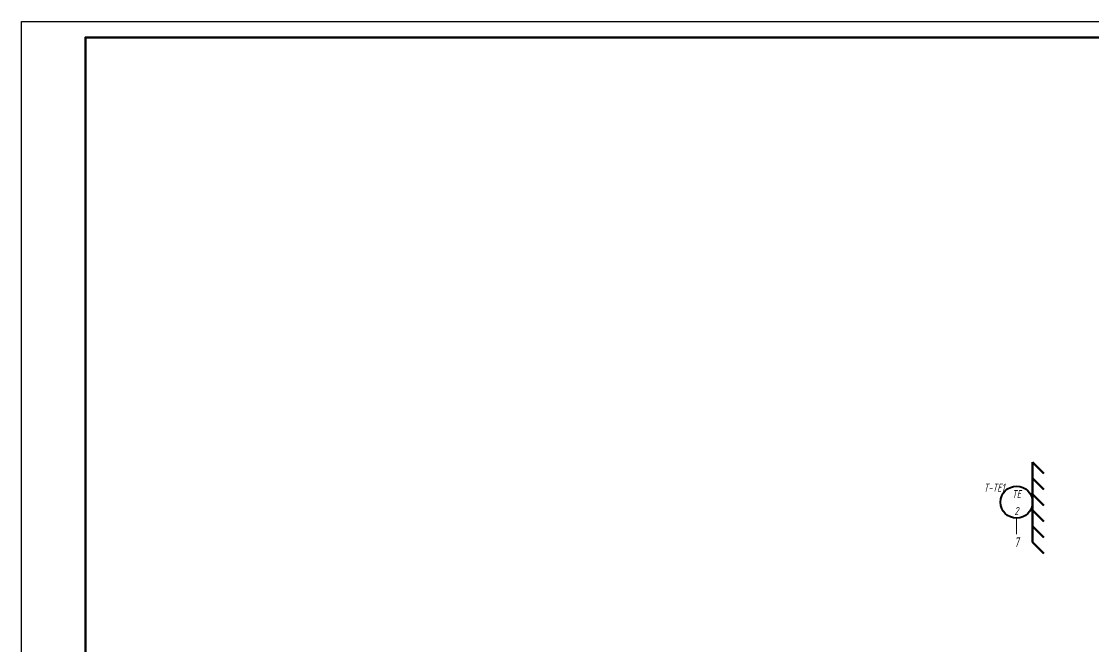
# Model space of a CAD drawing. Extents: x 37 to 1092, y -2983 to -601.
# Drawn here: x 37.2 to 372, y -1094 to -898.8 of the extents above; entities that cross this region are included whole.
import ezdxf
from ezdxf.enums import TextEntityAlignment as Align

# ---------------------------------------------------------------- set-up
doc = ezdxf.new("R2010")
doc.units = 0
for name, color, linetype, lineweight in [('AV_K_DEVICE', 1, 'Continuous', 40), ('AV_K_WIRES', 2, 'Continuous', 20), ('AV_T_DEVICE', 1, 'Continuous', 70)]:
    doc.layers.add(name, color=color, linetype=linetype, lineweight=lineweight)
doc.layers.add('FORMAT', color=134, linetype='Continuous')
doc.layers.add('TEXT', color=4, linetype='Continuous')
doc.styles.add('R2_5', font='romant.shx', dxfattribs={"width": 0.65, "oblique": 12, "height": 2.5})

# ---------------------------------------------------------------- blocks, each defined once
blk = doc.blocks.new('ESMU')
blk.add_circle((0, 5), 5)
at = {"style": 'R2_5', "oblique": 12, "width": 0.65}
for s, p in [('TE', (0, 7.5)), ('2', (-0.0060025175, 2.2550731853))]:
    blk.add_text(s, height=2.5, dxfattribs=at).set_placement(p, align=Align.MIDDLE_CENTER)

msp = doc.modelspace()

# ---------------------------------------------------------------- linework, layer by layer
at = {"layer": 'AV_K_WIRES'}
msp.add_line((347.9225216595728, -1053.897841902123), (347.9225216633728, -1058.897841902123), dxfattribs=at)
at = {"layer": 'AV_T_DEVICE'}
for p, q in [((352.9225216595729, -1036.397841902123), (356.4580555654961, -1039.933375808046)), ((352.9225216595729, -1061.397841902123), (352.9225216595729, -1036.397841902123)), ((352.9225216595729, -1041.397841902123), (356.4580555654961, -1044.933375808046)), ((352.9225216595729, -1046.397841902123), (356.4580555654961, -1049.933375808046)), ((352.9225216595729, -1051.397841902123), (356.4580555654961, -1054.933375808046)), ((352.9225216595729, -1056.397841902123), (356.4580555654961, -1059.933375808046)), ((352.9225216595729, -1061.397841902123), (356.4580555654961, -1064.933375808046))]:
    msp.add_line(p, q, dxfattribs=at)
at = {"layer": 'FORMAT'}
msp.add_lwpolyline([(37.1980354403, -898.815178203), (877.1980354403, -898.815178203), (877.1980354403, -1492.815178203), (37.1980354403, -1492.815178203)], close=True, dxfattribs=at)
at = {"layer": 'FORMAT', "lineweight": 50}
msp.add_lwpolyline([(57.1980354403, -1487.815178203), (57.1980354403, -903.815178203), (872.1980354402997, -903.815178203), (872.1980354402997, -1487.815178203)], close=True, dxfattribs=at)

# ---------------------------------------------------------------- block references
at = {"layer": 'AV_K_DEVICE'}
msp.add_blockref('ESMU', (347.9225216595728, -1053.897841902123), dxfattribs=at)

# ---------------------------------------------------------------- texts
at = {"layer": 'TEXT', "style": 'R2_5', "oblique": 15, "width": 0.65}
msp.add_text('T-TE1', height=2.5, dxfattribs=at).set_placement((344.1458376645728, -1045.621157907223), align=Align.RIGHT)
at = {"layer": 'TEXT', "insert": (347.9225216633728, -1059.897841902123), "char_height": 3, "attachment_point": 2, "style": 'R2_5'}
msp.add_mtext('7', dxfattribs=at)

doc.saveas('drawing.dxf')
